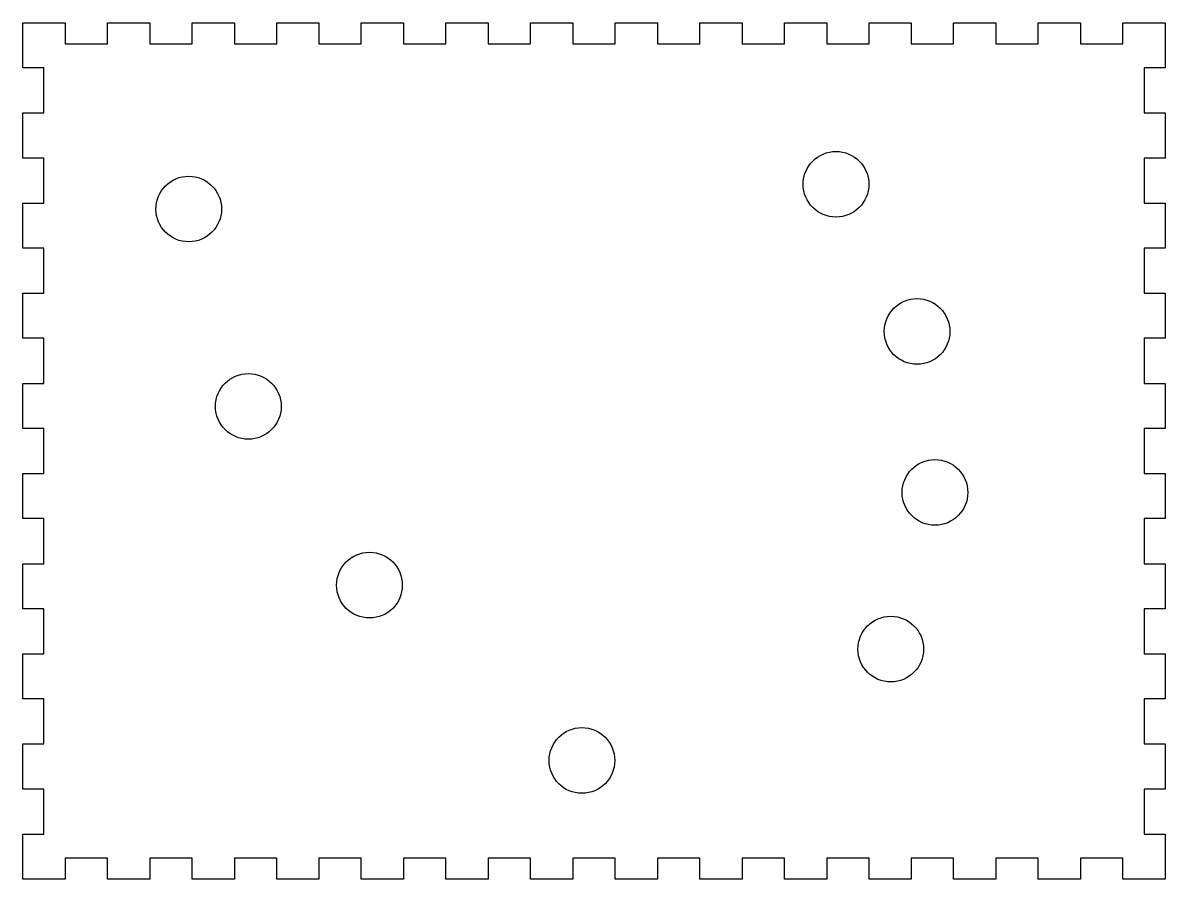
# Model space of a CAD drawing. Header units: millimetres. Extents: x -200 to 0, y 0 to 150.
import ezdxf

# ---------------------------------------------------------------- set-up
doc = ezdxf.new("R2010")
doc.units = ezdxf.units.MM
doc.layers.get('0').update_dxf_attribs({"linetype": 'CONTINUOUS'})

msp = doc.modelspace()

# ---------------------------------------------------------------- linework, layer by layer
msp.add_lwpolyline([(-200, 7.89), (-196.3, 7.89), (-196.3, 15.79), (-200, 15.79), (-200, 23.68), (-196.3, 23.68), (-196.3, 31.58), (-200, 31.58), (-200, 39.47), (-196.3, 39.47), (-196.3, 47.37), (-200, 47.37), (-200, 55.26), (-196.3, 55.26), (-196.3, 63.16), (-200, 63.16), (-200, 71.05), (-196.3, 71.05), (-196.3, 78.95), (-200, 78.95), (-200, 86.84), (-196.3, 86.84), (-196.3, 94.74), (-200, 94.74), (-200, 102.63), (-196.3, 102.63), (-196.3, 110.53), (-200, 110.53), (-200, 118.42), (-196.3, 118.42), (-196.3, 126.32), (-200, 126.32), (-200, 134.21), (-196.3, 134.21), (-196.3, 142.11), (-200, 142.11), (-200, 150), (-192.59, 150), (-192.59, 146.3), (-185.19, 146.3), (-185.19, 150), (-177.78, 150), (-177.78, 146.3), (-170.37, 146.3), (-170.37, 150), (-162.96, 150), (-162.96, 146.3), (-155.56, 146.3), (-155.56, 150), (-148.15, 150), (-148.15, 146.3), (-140.74, 146.3), (-140.74, 150), (-133.33, 150), (-133.33, 146.3), (-125.93, 146.3), (-125.93, 150), (-118.52, 150), (-118.52, 146.3), (-111.11, 146.3), (-111.11, 150), (-103.7, 150), (-103.7, 146.3), (-96.3, 146.3), (-96.3, 150), (-88.89, 150), (-88.89, 146.3), (-81.48, 146.3), (-81.48, 150), (-74.07, 150), (-74.07, 146.3), (-66.67, 146.3), (-66.67, 150), (-59.26, 150), (-59.26, 146.3), (-51.85, 146.3), (-51.85, 150), (-44.44, 150), (-44.44, 146.3), (-37.04, 146.3), (-37.04, 150), (-29.63, 150), (-29.63, 146.3), (-22.22, 146.3), (-22.22, 150), (-14.81, 150), (-14.81, 146.3), (-7.41, 146.3), (-7.41, 150), (0, 150), (0, 142.11), (-3.7, 142.11), (-3.7, 134.21), (0, 134.21), (0, 126.32), (-3.7, 126.32), (-3.7, 118.42), (0, 118.42), (0, 110.53), (-3.7, 110.53), (-3.7, 102.63), (0, 102.63), (0, 94.74), (-3.7, 94.74), (-3.7, 86.84), (0, 86.84), (0, 78.95), (-3.7, 78.95), (-3.7, 71.05), (0, 71.05), (0, 63.16), (-3.7, 63.16), (-3.7, 55.26), (0, 55.26), (0, 47.37), (-3.7, 47.37), (-3.7, 39.47), (0, 39.47), (0, 31.58), (-3.7, 31.58), (-3.7, 23.68), (0, 23.68), (0, 15.79), (-3.7, 15.79), (-3.7, 7.89), (0, 7.89), (0, 0), (-7.41, 0), (-7.41, 3.7), (-14.81, 3.7), (-14.81, 0), (-22.22, 0), (-22.22, 3.7), (-29.63, 3.7), (-29.63, 0), (-37.04, 0), (-37.04, 3.7), (-44.44, 3.7), (-44.44, 0), (-51.85, 0), (-51.85, 3.7), (-59.26, 3.7), (-59.26, 0), (-66.67, 0), (-66.67, 3.7), (-74.07, 3.7), (-74.07, 0), (-81.48, 0), (-81.48, 3.7), (-88.89, 3.7), (-88.89, 0), (-96.3, 0), (-96.3, 3.7), (-103.7, 3.7), (-103.7, 0), (-111.11, 0), (-111.11, 3.7), (-118.52, 3.7), (-118.52, 0), (-125.93, 0), (-125.93, 3.7), (-133.33, 3.7), (-133.33, 0), (-140.74, 0), (-140.74, 3.7), (-148.15, 3.7), (-148.15, 0), (-155.56, 0), (-155.56, 3.7), (-162.96, 3.7), (-162.96, 0), (-170.37, 0), (-170.37, 3.7), (-177.78, 3.7), (-177.78, 0), (-185.19, 0), (-185.19, 3.7), (-192.59, 3.7), (-192.59, 0), (-200, 0)], close=True)
for centre in [(-57.63, 121.72), (-170.96, 117.39), (-43.44, 95.94), (-160.52, 82.81), (-40.3, 67.74), (-139.31, 51.5), (-48.04, 40.3), (-102.11, 20.79)]:
    msp.add_circle(centre, 5.75)

doc.saveas('drawing.dxf')
